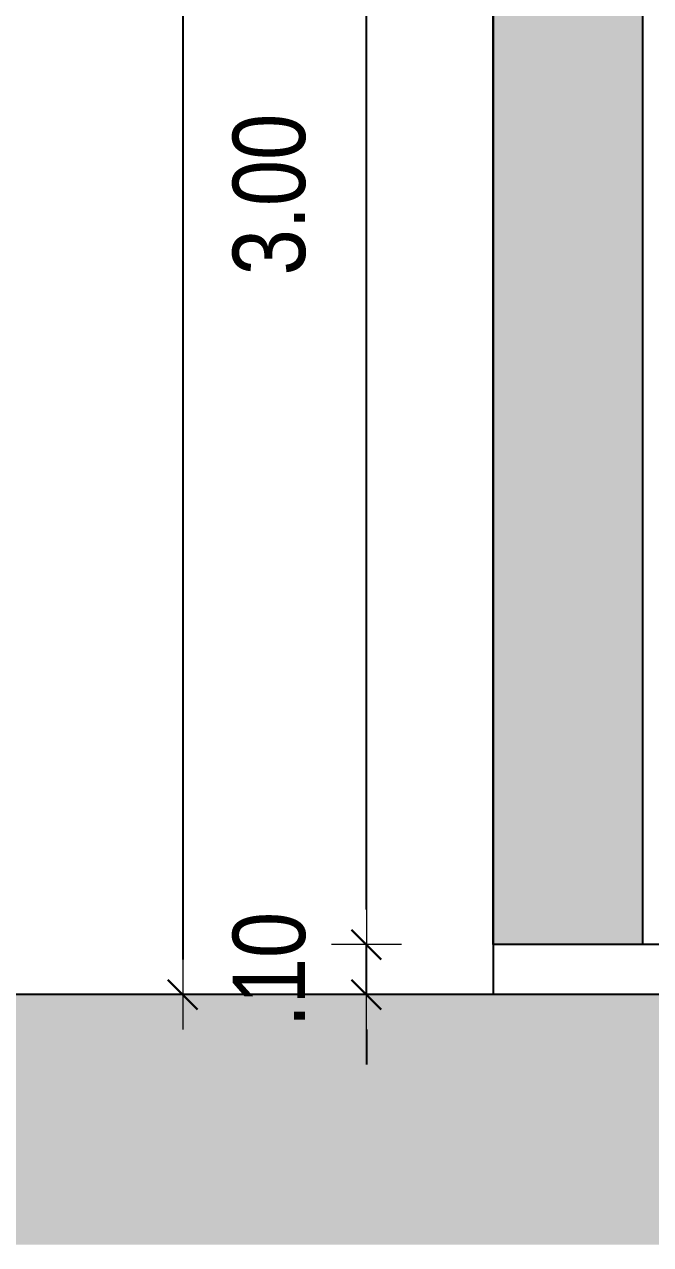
# Model space of a CAD drawing. Header units: millimetres. Extents: x -6300 to 1991, y -4770 to 4545.
# Drawn here: x 1427.357 to 1428.61, y 120.649 to 123.089 of the extents above; entities that cross this region are included whole.
import ezdxf

# ---------------------------------------------------------------- set-up
doc = ezdxf.new("R2010")
doc.units = ezdxf.units.MM
doc.header["$LTSCALE"] = 20
doc.header["$MEASUREMENT"] = 0
doc.layers.get('0').update_dxf_attribs({"linetype": 'CONTINUOUS'})
doc.layers.get('DEFPOINTS').update_dxf_attribs({"linetype": 'CONTINUOUS'})
doc.layers.add('COTA', color=7, linetype='CONTINUOUS')
doc.layers.add('E-Pen-C', color=4, linetype='CONTINUOUS', lineweight=15)
doc.layers.add('E-Pen-G', color=3, linetype='CONTINUOUS', lineweight=30)
doc.styles.add('F2', font='ARIALN.TTF')
doc.dimstyles.new('DIMENSION-1', dxfattribs={"dimtxt": 0.145, "dimasz": 0.07, "dimexe": 1, "dimexo": 0, "dimgap": 0.12, "dimtad": 1, "dimzin": 7, "dimdsep": 46, "dimtxsty": 'F2', "dimblk1": 'TRACO', "dimblk2": 'TRACO', "dimsah": 1, "dimcen": 1, "dimse1": 1, "dimse2": 1, "dimclrd": 4, "dimclre": 256, "dimclrt": 4, "dimadec": 8, "dimazin": 0, "dimtfac": 1, "dimtix": 1, "dimtmove": 2, "dimatfit": 3, "dimldrblk": 'TRACO', "dimfxl": 1, "dimtolj": 1, "dimtzin": 0, "dimarcsym": 0})

# ---------------------------------------------------------------- blocks, each defined once
blk = doc.blocks.new('TRACO')
at = {"layer": 'E-Pen-C'}
for p, q in [((0, 1), (0, -1)), ((-1, 0), (1, 0))]:
    blk.add_line(p, q, dxfattribs=at)
at = {"layer": 'E-Pen-G'}
blk.add_line((-0.424, -0.424), (0.424, 0.424), dxfattribs=at)
blk = doc.blocks.new('*D733')
at = {"layer": 'COTA', "color": 4, "linetype": 'Continuous', "lineweight": -2}
for p, q in [((1428.0409, 121.3186), (1428.0409, 121.3886)), ((1428.0409, 121.1486), (1428.0409, 121.2486)), ((1428.0409, 121.0786), (1428.0409, 121.0086))]:
    blk.add_line(p, q, dxfattribs=at)
at = {"layer": 'DEFPOINTS', "color": 0, "linetype": 'Continuous'}
for p in [(1428.0409, 121.2486), (1428.2943, 121.2486, -0.017), (1428.2943, 121.1486, -0.017)]:
    blk.add_point(p, dxfattribs=at)
at = {"layer": 'COTA', "color": 4, "linetype": 'Continuous', "lineweight": -2, "xscale": 0.07, "yscale": 0.07, "zscale": 0.07}
for p, rotation in [((1428.0409, 121.2486), 270), ((1428.0409, 121.1486), 90)]:
    blk.add_blockref('TRACO', p, dxfattribs=dict(at, rotation=rotation))
at = {"layer": 'COTA', "color": 4, "linetype": 'Continuous', "insert": (1427.8469, 121.1986), "char_height": 0.145, "attachment_point": 5, "rotation": 90, "style": 'F2'}
blk.add_mtext('\\A1;.10', dxfattribs=at)
blk = doc.blocks.new('*D734')
at = {"layer": 'COTA', "color": 4, "linetype": 'Continuous', "lineweight": -2}
blk.add_line((1428.0409, 121.3186), (1428.0409, 124.1786), dxfattribs=at)
at = {"layer": 'DEFPOINTS', "color": 0, "linetype": 'Continuous'}
for p in [(1428.0409, 124.2486), (1428.2943, 124.2486, -0.017), (1428.2943, 121.2486, -0.017)]:
    blk.add_point(p, dxfattribs=at)
at = {"layer": 'COTA', "color": 4, "linetype": 'Continuous', "lineweight": -2, "xscale": 0.07, "yscale": 0.07, "zscale": 0.07}
for p, rotation in [((1428.0409, 124.2486), 90), ((1428.0409, 121.2486), 270)]:
    blk.add_blockref('TRACO', p, dxfattribs=dict(at, rotation=rotation))
at = {"layer": 'COTA', "color": 4, "linetype": 'Continuous', "insert": (1427.8469, 122.7486), "char_height": 0.145, "attachment_point": 5, "rotation": 90, "style": 'F2'}
blk.add_mtext('\\A1;3.00', dxfattribs=at)
blk = doc.blocks.new('*D739')
at = {"layer": 'COTA', "color": 4, "linetype": 'Continuous', "lineweight": -2}
blk.add_line((1427.6734, 126.5786), (1427.6734, 121.2186), dxfattribs=at)
at = {"layer": 'DEFPOINTS', "color": 0, "linetype": 'Continuous'}
for p in [(1428.3686, 126.6486, 0.8705), (1427.6734, 121.1486), (1428.2943, 121.1486, -0.017)]:
    blk.add_point(p, dxfattribs=at)
at = {"layer": 'COTA', "color": 4, "linetype": 'Continuous', "lineweight": -2, "xscale": 0.07, "yscale": 0.07, "zscale": 0.07}
for p, rotation in [((1427.6734, 126.6486), 90), ((1427.6734, 121.1486), 270)]:
    blk.add_blockref('TRACO', p, dxfattribs=dict(at, rotation=rotation))
at = {"layer": 'COTA', "color": 4, "linetype": 'Continuous', "insert": (1427.4794, 123.8986), "char_height": 0.145, "attachment_point": 5, "rotation": 90, "style": 'F2'}
blk.add_mtext('\\A1;5.50', dxfattribs=at)

msp = doc.modelspace()

# ---------------------------------------------------------------- hatches: boundary and pattern name
h = msp.add_hatch()
h.set_pattern_fill('DOTS', color=6, style=0)
h.paths.add_polyline_path([(1428.2943, 124.2486), (1428.5936, 124.2486), (1428.5936, 121.2486), (1428.2943, 121.2486)])
h.paths.add_polyline_path([(1433.7436, 124.2486), (1434.0436, 124.2486), (1434.0436, 121.2486), (1433.7436, 121.2486)])
at = {"layer": 'COTA', "linetype": 'Continuous'}
h = msp.add_hatch(dxfattribs=at)
h.set_pattern_fill('ANSI38', color=8, scale=0.4, style=0)
h.set_pattern_definition([(45, (21.073543, 46.465174), (-0.035355339, 0.035355339), []), (135, (21.073543, 46.465174), (-0.1060660172, 0.035355339), [0.125, -0.075])])
h.paths.add_polyline_path([(1442.0026, 121.1486), (1418.7895, 121.1486), (1418.7814, 120.6486), (1442.0026, 120.6486)])

# ---------------------------------------------------------------- linework, layer by layer
at = {"layer": 'COTA', "color": 5, "linetype": 'Continuous'}
for p, q in [((1428.2943, 124.2486, -0.017), (1428.2943, 121.1486, -0.017)), ((1428.5936, 124.2486, -0.017), (1428.5936, 121.2486, -0.017)), ((1436.347, 121.2486, -0.017), (1428.2943, 121.2486, -0.017))]:
    msp.add_line(p, q, dxfattribs=at)
at = {"layer": 'COTA', "color": 1, "linetype": 'Continuous'}
for p in [(1442.0026, 121.1486, -0.017), (1428.4436, 121.1486, -0.017)]:
    msp.add_line(p, (1418.7895, 121.1486, -0.017), dxfattribs=at)
at = {"layer": 'COTA', "color": 5, "linetype": 'Continuous', "elevation": -0.017}
msp.add_lwpolyline([(1428.2943, 124.2486), (1428.5936, 124.2486), (1428.5936, 121.2486), (1428.2943, 121.2486)], close=True, dxfattribs=at)

# ---------------------------------------------------------------- dimensions: what is measured, and where the dimension line sits
at = {"layer": 'COTA', "color": 7, "linetype": 'Continuous'}
for base, p1, p2, picture, middle in [((1427.6734, 121.1486), (1428.3686, 126.6486, 0.8705), (1428.2943, 121.1486, -0.017), '*D739', (1427.4794, 123.8986)), ((1428.0409, 124.2486), (1428.2943, 121.2486, -0.017), (1428.2943, 124.2486, -0.017), '*D734', (1427.8469, 122.7486)), ((1428.0409, 121.2486), (1428.2943, 121.1486, -0.017), (1428.2943, 121.2486, -0.017), '*D733', (1427.8469, 121.1986))]:
    dim = msp.add_linear_dim(base=base, p1=p1, p2=p2, angle=90, dimstyle='DIMENSION-1', override={"dimadec": 0, "dimfxl": 0.06}, dxfattribs=at)
    dim.commit()
    dim.dimension.update_dxf_attribs({"geometry": picture, "text_midpoint": middle})

doc.saveas('drawing.dxf')
